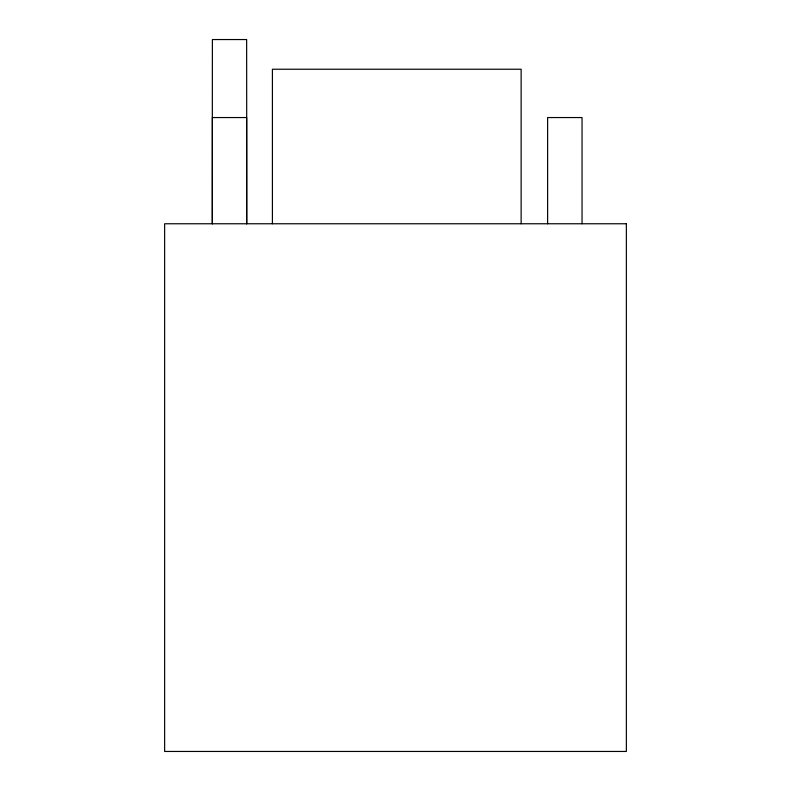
<?xml version="1.0" encoding="UTF-8"?>
<svg xmlns="http://www.w3.org/2000/svg" width="791" height="791" viewBox="0 0 791 791"><rect width="100%" height="100%" fill="white"/><g stroke="black" fill="none" stroke-linecap="round" stroke-linejoin="round"><path stroke-width="1.19" d="M212.255 223.764L212.384 39.55L246.644 39.55L246.762 223.764M582.047 223.764L582.047 117.552L547.619 117.552L547.619 223.764M521.131 223.764L521.131 69.232L272.411 69.232L272.411 223.764M246.644 223.764L246.644 117.552L212.384 117.552L212.384 223.764M626.363 223.764L164.637 223.764L164.637 751.45L626.363 751.45L626.363 223.764"/></g></svg>
